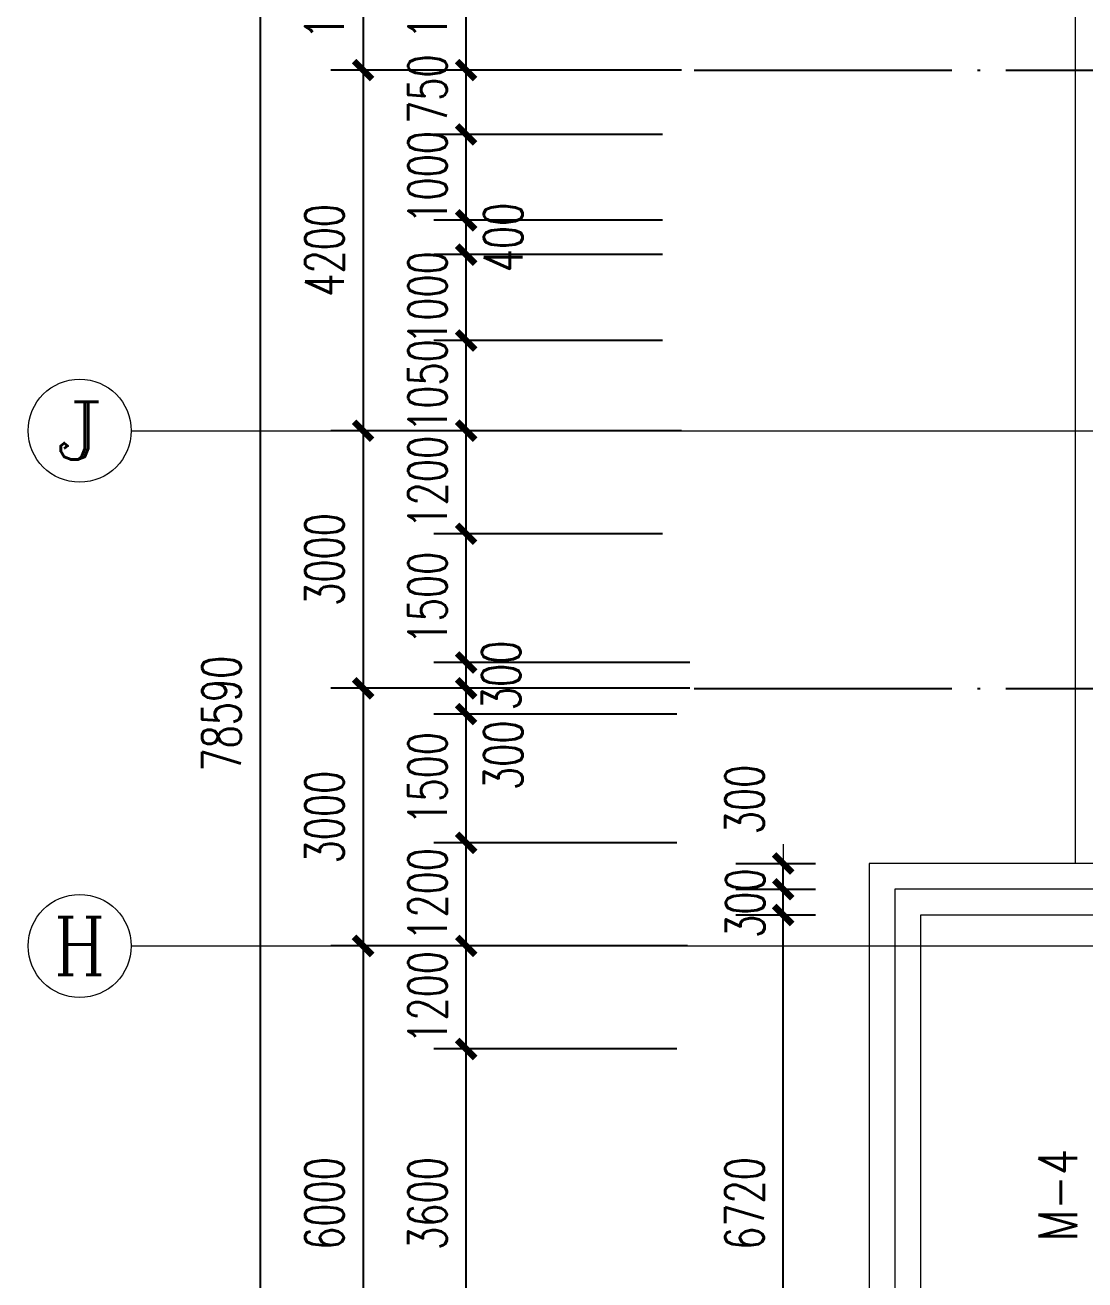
# Model space of a CAD drawing. Extents: x -220435 to 246757, y -381552 to -223577.
# Drawn here: x -151618 to -139276, y -310289 to -295677 of the extents above; entities that cross this region are included whole.
import ezdxf
from ezdxf.enums import TextEntityAlignment as Align

# ---------------------------------------------------------------- set-up
doc = ezdxf.new("R2010")
doc.units = 0
doc.header["$LTSCALE"] = 1500
doc.header["$MEASUREMENT"] = 0
doc.linetypes.add('DOTE', pattern=[2.42, 2, -0.2, 0.02, -0.2])
doc.layers.get('0').update_dxf_attribs({"linetype": 'CONTINUOUS'})
doc.layers.get('DEFPOINTS').update_dxf_attribs({"linetype": 'CONTINUOUS'})
doc.layers.add('AXIS_TEXT', color=7, linetype='CONTINUOUS')
doc.layers.add('DOTE', color=7, linetype='DOTE')
doc.layers.add('PUB_DIM', color=7, linetype='CONTINUOUS', lineweight=0)
doc.layers.add('WINDOW', color=7, linetype='CONTINUOUS', lineweight=0)
doc.styles.add('COMPLEX', font='COMPLEX')
doc.styles.add('DIM_FONT', font='TXT.shx', dxfattribs={"width": 0.7})
doc.styles.add('SIMPLEX', font='SIMPLEX.SHX')
doc.dimstyles.new('AXIS150', dxfattribs={"dimscale": 1.5, "dimtxt": 300, "dimasz": 1, "dimexe": 250, "dimexo": 300, "dimgap": 150, "dimtad": 1, "dimdec": 0, "dimzin": 0, "dimdsep": 46, "dimtxsty": 'DIM_FONT', "dimblk": '_DIMX', "dimcen": 0.09, "dimse1": 1, "dimse2": 1, "dimclrt": 7, "dimadec": 0, "dimazin": 0, "dimtfac": 1, "dimtdec": 0, "dimtix": 1, "dimtmove": 2, "dimatfit": 3, "dimldrblk": '_DIMX', "dimfxl": 1, "dimtolj": 1, "dimtzin": 0, "dimarcsym": 0})
doc.dimstyles.new('DIMA150', dxfattribs={"dimscale": 1.5, "dimtxt": 300, "dimasz": 1, "dimexe": 250, "dimexo": 300, "dimgap": 150, "dimtad": 1, "dimdec": 0, "dimzin": 0, "dimdsep": 46, "dimtxsty": 'DIM_FONT', "dimblk": '_DIMX', "dimcen": 0.09, "dimse1": 1, "dimclrt": 7, "dimadec": 0, "dimazin": 0, "dimtfac": 1, "dimtdec": 0, "dimtix": 1, "dimtmove": 2, "dimatfit": 3, "dimldrblk": '_DIMX', "dimfxl": 1, "dimtolj": 1, "dimtzin": 0, "dimarcsym": 0})
doc.dimstyles.new('DIMN150', dxfattribs={"dimscale": 1.5, "dimtxt": 300, "dimasz": 1, "dimexe": 250, "dimexo": 300, "dimgap": 150, "dimtad": 1, "dimdec": 0, "dimzin": 0, "dimdsep": 46, "dimtxsty": 'DIM_FONT', "dimblk": '_DIMX', "dimcen": 0.09, "dimclrt": 7, "dimadec": 0, "dimazin": 0, "dimtfac": 1, "dimtdec": 0, "dimtix": 1, "dimtmove": 2, "dimatfit": 3, "dimldrblk": '_DIMX', "dimfxl": 1, "dimtolj": 1, "dimtzin": 0, "dimarcsym": 0})

# ---------------------------------------------------------------- blocks, each defined once
blk = doc.blocks.new('_DIMX')
blk.add_line((-150, 0), (150, 0))
at = {"const_width": 50}
blk.add_lwpolyline([(-70, -70), (70, 70)], dxfattribs=at)
blk = doc.blocks.new('*D42')
at = {"layer": 'DEFPOINTS', "color": 0, "lineweight": 20}
for p in [(-143790, -306040), (-142790, -306040), (-143790, -312760)]:
    blk.add_point(p, dxfattribs=at)
at = {"layer": 'PUB_DIM', "color": 0, "lineweight": -2}
for p, q in [((-143340, -306040), (-142415, -306040)), ((-142790, -312759), (-142790, -306042)), ((-143340, -312760), (-142415, -312760))]:
    blk.add_line(p, q, dxfattribs=at)
at = {"layer": 'PUB_DIM', "color": 0, "lineweight": -2, "xscale": 1.5, "yscale": 1.5, "zscale": 1.5}
for p, rotation in [((-142790, -306040), 90), ((-142790, -312760), 270)]:
    blk.add_blockref('_DIMX', p, dxfattribs=dict(at, rotation=rotation))
at = {"layer": 'PUB_DIM', "color": 7, "insert": (-143240, -309400), "char_height": 450, "attachment_point": 5, "rotation": 90, "style": 'DIM_FONT'}
blk.add_mtext('\\A1;6720', dxfattribs=at)
blk = doc.blocks.new('*D43')
at = {"layer": 'DEFPOINTS', "color": 0, "lineweight": 20}
for p in [(-146482, -306400), (-143578, -306400), (-143578, -307600)]:
    blk.add_point(p, dxfattribs=at)
at = {"layer": 'PUB_DIM', "color": 0, "lineweight": -2}
for p, q in [((-144028, -306400), (-146857, -306400)), ((-146482, -306399), (-146482, -306397)), ((-146482, -307600), (-146482, -306400)), ((-146482, -307602), (-146482, -307603))]:
    blk.add_line(p, q, dxfattribs=at)
at = {"layer": 'PUB_DIM', "color": 0, "lineweight": -2, "xscale": 1.5, "yscale": 1.5, "zscale": 1.5}
for p, rotation in [((-146482, -306400), 270), ((-146482, -307600), 90)]:
    blk.add_blockref('_DIMX', p, dxfattribs=dict(at, rotation=rotation))
at = {"layer": 'PUB_DIM', "color": 7, "insert": (-146932, -307000), "char_height": 450, "attachment_point": 5, "rotation": 90, "style": 'DIM_FONT'}
blk.add_mtext('\\A1;1200', dxfattribs=at)
blk = doc.blocks.new('*D44')
at = {"layer": 'DEFPOINTS', "color": 0, "lineweight": 20}
for p in [(-146482, -305200), (-143578, -305200), (-143578, -306400)]:
    blk.add_point(p, dxfattribs=at)
at = {"layer": 'PUB_DIM', "color": 0, "lineweight": -2}
for p, q in [((-144028, -305200), (-146857, -305200)), ((-146482, -305199), (-146482, -305197)), ((-146482, -306400), (-146482, -305200)), ((-146482, -306402), (-146482, -306403))]:
    blk.add_line(p, q, dxfattribs=at)
at = {"layer": 'PUB_DIM', "color": 0, "lineweight": -2, "xscale": 1.5, "yscale": 1.5, "zscale": 1.5}
for p, rotation in [((-146482, -305200), 270), ((-146482, -306400), 90)]:
    blk.add_blockref('_DIMX', p, dxfattribs=dict(at, rotation=rotation))
at = {"layer": 'PUB_DIM', "color": 7, "insert": (-146932, -305800), "char_height": 450, "attachment_point": 5, "rotation": 90, "style": 'DIM_FONT'}
blk.add_mtext('\\A1;1200', dxfattribs=at)
blk = doc.blocks.new('*D45')
at = {"layer": 'DEFPOINTS', "color": 0, "lineweight": 20}
for p in [(-143455, -303400), (-147682, -306400), (-143455, -306400)]:
    blk.add_point(p, dxfattribs=at)
at = {"layer": 'PUB_DIM', "color": 0, "lineweight": -2}
for p, q in [((-147682, -303402), (-147682, -306399)), ((-143905, -306400), (-148057, -306400))]:
    blk.add_line(p, q, dxfattribs=at)
at = {"layer": 'PUB_DIM', "color": 0, "lineweight": -2, "xscale": 1.5, "yscale": 1.5, "zscale": 1.5}
for p, rotation in [((-147682, -303400), 90), ((-147682, -306400), 270)]:
    blk.add_blockref('_DIMX', p, dxfattribs=dict(at, rotation=rotation))
at = {"layer": 'PUB_DIM', "color": 7, "insert": (-148132, -304900), "char_height": 450, "attachment_point": 5, "rotation": 90, "style": 'DIM_FONT'}
blk.add_mtext('\\A1;3000', dxfattribs=at)
blk = doc.blocks.new('*D46')
at = {"layer": 'DEFPOINTS', "color": 0, "lineweight": 20}
for p in [(-139141, -306400), (-147682, -312400), (-139141, -312400)]:
    blk.add_point(p, dxfattribs=at)
at = {"layer": 'PUB_DIM', "color": 0, "lineweight": -2}
for p, q in [((-147682, -306402), (-147682, -312399)), ((-139591, -312400), (-148057, -312400))]:
    blk.add_line(p, q, dxfattribs=at)
at = {"layer": 'PUB_DIM', "color": 0, "lineweight": -2, "xscale": 1.5, "yscale": 1.5, "zscale": 1.5}
for p, rotation in [((-147682, -306400), 90), ((-147682, -312400), 270)]:
    blk.add_blockref('_DIMX', p, dxfattribs=dict(at, rotation=rotation))
at = {"layer": 'PUB_DIM', "color": 7, "insert": (-148132, -309400), "char_height": 450, "attachment_point": 5, "rotation": 90, "style": 'DIM_FONT'}
blk.add_mtext('\\A1;6000', dxfattribs=at)
blk = doc.blocks.new('_AXISO')
blk.add_circle((0, 0), 0.5)
at = {"layer": 'AXIS_TEXT', "style": 'COMPLEX', "width": 1.041667}
blk.add_attdef('A', text='', height=0.56, dxfattribs=at).set_placement((-0.25, -0.28), (0.25, -0.28), align=Align.FIT)
blk = doc.blocks.new('*D47')
at = {"layer": 'DEFPOINTS', "color": 0, "lineweight": 20}
for p in [(-139141, -264400), (-148882, -342990), (-139141, -342990)]:
    blk.add_point(p, dxfattribs=at)
at = {"layer": 'PUB_DIM', "color": 0, "lineweight": -2}
for p, q in [((-148882, -264402), (-148882, -342989)), ((-139591, -342990), (-149257, -342990))]:
    blk.add_line(p, q, dxfattribs=at)
at = {"layer": 'PUB_DIM', "color": 0, "lineweight": -2, "xscale": 1.5, "yscale": 1.5, "zscale": 1.5}
for p, rotation in [((-148882, -264400), 90), ((-148882, -342990), 270)]:
    blk.add_blockref('_DIMX', p, dxfattribs=dict(at, rotation=rotation))
at = {"layer": 'PUB_DIM', "color": 7, "insert": (-149332, -303695), "char_height": 450, "attachment_point": 5, "rotation": 90, "style": 'DIM_FONT'}
blk.add_mtext('\\A1;78590', dxfattribs=at)
blk = doc.blocks.new('*D56')
at = {"layer": 'DEFPOINTS', "color": 0, "lineweight": 20}
for p in [(-146482, -307600), (-143578, -307600), (-143578, -311200)]:
    blk.add_point(p, dxfattribs=at)
at = {"layer": 'PUB_DIM', "color": 0, "lineweight": -2}
for p, q in [((-144028, -307600), (-146857, -307600)), ((-146482, -311199), (-146482, -307602))]:
    blk.add_line(p, q, dxfattribs=at)
at = {"layer": 'PUB_DIM', "color": 0, "lineweight": -2, "xscale": 1.5, "yscale": 1.5, "zscale": 1.5}
for p, rotation in [((-146482, -307600), 90), ((-146482, -311200), 270)]:
    blk.add_blockref('_DIMX', p, dxfattribs=dict(at, rotation=rotation))
at = {"layer": 'PUB_DIM', "color": 7, "insert": (-146932, -309400), "char_height": 450, "attachment_point": 5, "rotation": 90, "style": 'DIM_FONT'}
blk.add_mtext('\\A1;3600', dxfattribs=at)
blk = doc.blocks.new('*D135')
at = {"layer": 'DEFPOINTS', "color": 0, "lineweight": 20}
for p in [(-146482, -296200), (-143747, -296200), (-143747, -296950)]:
    blk.add_point(p, dxfattribs=at)
at = {"layer": 'PUB_DIM', "color": 0, "lineweight": -2}
for p, q in [((-144197, -296200), (-146857, -296200)), ((-146482, -296949), (-146482, -296202))]:
    blk.add_line(p, q, dxfattribs=at)
at = {"layer": 'PUB_DIM', "color": 0, "lineweight": -2, "xscale": 1.5, "yscale": 1.5, "zscale": 1.5}
for p, rotation in [((-146482, -296200), 90), ((-146482, -296950), 270)]:
    blk.add_blockref('_DIMX', p, dxfattribs=dict(at, rotation=rotation))
at = {"layer": 'PUB_DIM', "color": 7, "insert": (-146932, -296423), "char_height": 450, "attachment_point": 5, "rotation": 90, "style": 'DIM_FONT'}
blk.add_mtext('\\A1;750', dxfattribs=at)
blk = doc.blocks.new('*D136')
at = {"layer": 'DEFPOINTS', "color": 0, "lineweight": 20}
for p in [(-146482, -296950), (-143747, -296950), (-143747, -297950)]:
    blk.add_point(p, dxfattribs=at)
at = {"layer": 'PUB_DIM', "color": 0, "lineweight": -2}
for p, q in [((-144197, -296950), (-146857, -296950)), ((-146482, -296949), (-146482, -296947)), ((-146482, -297950), (-146482, -296950)), ((-146482, -297952), (-146482, -297953))]:
    blk.add_line(p, q, dxfattribs=at)
at = {"layer": 'PUB_DIM', "color": 0, "lineweight": -2, "xscale": 1.5, "yscale": 1.5, "zscale": 1.5}
for p, rotation in [((-146482, -296950), 270), ((-146482, -297950), 90)]:
    blk.add_blockref('_DIMX', p, dxfattribs=dict(at, rotation=rotation))
at = {"layer": 'PUB_DIM', "color": 7, "insert": (-146932, -297450), "char_height": 450, "attachment_point": 5, "rotation": 90, "style": 'DIM_FONT'}
blk.add_mtext('\\A1;1000', dxfattribs=at)
blk = doc.blocks.new('*D137')
at = {"layer": 'DEFPOINTS', "color": 0, "lineweight": 20}
for p in [(-146482, -297950), (-143747, -297950), (-143747, -298350)]:
    blk.add_point(p, dxfattribs=at)
at = {"layer": 'PUB_DIM', "color": 0, "lineweight": -2}
for p, q in [((-144197, -297950), (-146857, -297950)), ((-146482, -297949), (-146482, -297947)), ((-146482, -298350), (-146482, -297950)), ((-146482, -298352), (-146482, -298353))]:
    blk.add_line(p, q, dxfattribs=at)
at = {"layer": 'PUB_DIM', "color": 0, "lineweight": -2, "xscale": 1.5, "yscale": 1.5, "zscale": 1.5}
for p, rotation in [((-146482, -297950), 270), ((-146482, -298350), 90)]:
    blk.add_blockref('_DIMX', p, dxfattribs=dict(at, rotation=rotation))
at = {"layer": 'PUB_DIM', "color": 7, "insert": (-146050, -298150), "char_height": 450, "attachment_point": 5, "rotation": 90, "style": 'DIM_FONT'}
blk.add_mtext('\\A1;400', dxfattribs=at)
blk = doc.blocks.new('*D138')
at = {"layer": 'DEFPOINTS', "color": 0, "lineweight": 20}
for p in [(-146482, -298350), (-143747, -298350), (-143747, -299350)]:
    blk.add_point(p, dxfattribs=at)
at = {"layer": 'PUB_DIM', "color": 0, "lineweight": -2}
for p, q in [((-144197, -298350), (-146857, -298350)), ((-146482, -298349), (-146482, -298347)), ((-146482, -299350), (-146482, -298350)), ((-146482, -299352), (-146482, -299353))]:
    blk.add_line(p, q, dxfattribs=at)
at = {"layer": 'PUB_DIM', "color": 0, "lineweight": -2, "xscale": 1.5, "yscale": 1.5, "zscale": 1.5}
for p, rotation in [((-146482, -298350), 270), ((-146482, -299350), 90)]:
    blk.add_blockref('_DIMX', p, dxfattribs=dict(at, rotation=rotation))
at = {"layer": 'PUB_DIM', "color": 7, "insert": (-146932, -298850), "char_height": 450, "attachment_point": 5, "rotation": 90, "style": 'DIM_FONT'}
blk.add_mtext('\\A1;1000', dxfattribs=at)
blk = doc.blocks.new('*D139')
at = {"layer": 'DEFPOINTS', "color": 0, "lineweight": 20}
for p in [(-146482, -299350), (-143747, -299350), (-143747, -300400)]:
    blk.add_point(p, dxfattribs=at)
at = {"layer": 'PUB_DIM', "color": 0, "lineweight": -2}
for p, q in [((-144197, -299350), (-146857, -299350)), ((-146482, -299349), (-146482, -299347)), ((-146482, -300400), (-146482, -299350)), ((-146482, -300402), (-146482, -300403))]:
    blk.add_line(p, q, dxfattribs=at)
at = {"layer": 'PUB_DIM', "color": 0, "lineweight": -2, "xscale": 1.5, "yscale": 1.5, "zscale": 1.5}
for p, rotation in [((-146482, -299350), 270), ((-146482, -300400), 90)]:
    blk.add_blockref('_DIMX', p, dxfattribs=dict(at, rotation=rotation))
at = {"layer": 'PUB_DIM', "color": 7, "insert": (-146932, -299875), "char_height": 450, "attachment_point": 5, "rotation": 90, "style": 'DIM_FONT'}
blk.add_mtext('\\A1;1050', dxfattribs=at)
blk = doc.blocks.new('*D140')
at = {"layer": 'DEFPOINTS', "color": 0, "lineweight": 20}
for p in [(-146482, -294400), (-143747, -294400), (-143747, -296200)]:
    blk.add_point(p, dxfattribs=at)
at = {"layer": 'PUB_DIM', "color": 0, "lineweight": -2}
for p, q in [((-144197, -294400), (-146857, -294400)), ((-146482, -296199), (-146482, -294402))]:
    blk.add_line(p, q, dxfattribs=at)
at = {"layer": 'PUB_DIM', "color": 0, "lineweight": -2, "xscale": 1.5, "yscale": 1.5, "zscale": 1.5}
for p, rotation in [((-146482, -294400), 90), ((-146482, -296200), 270)]:
    blk.add_blockref('_DIMX', p, dxfattribs=dict(at, rotation=rotation))
at = {"layer": 'PUB_DIM', "color": 7, "insert": (-146932, -295300), "char_height": 450, "attachment_point": 5, "rotation": 90, "style": 'DIM_FONT'}
blk.add_mtext('\\A1;1800', dxfattribs=at)
blk = doc.blocks.new('*D141')
at = {"layer": 'DEFPOINTS', "color": 0, "lineweight": 20}
for p in [(-143524, -296200), (-147682, -300400), (-143524, -300400)]:
    blk.add_point(p, dxfattribs=at)
at = {"layer": 'PUB_DIM', "color": 0, "lineweight": -2}
for p, q in [((-147682, -296202), (-147682, -300399)), ((-143974, -300400), (-148057, -300400))]:
    blk.add_line(p, q, dxfattribs=at)
at = {"layer": 'PUB_DIM', "color": 0, "lineweight": -2, "xscale": 1.5, "yscale": 1.5, "zscale": 1.5}
for p, rotation in [((-147682, -296200), 90), ((-147682, -300400), 270)]:
    blk.add_blockref('_DIMX', p, dxfattribs=dict(at, rotation=rotation))
at = {"layer": 'PUB_DIM', "color": 7, "insert": (-148132, -298300), "char_height": 450, "attachment_point": 5, "rotation": 90, "style": 'DIM_FONT'}
blk.add_mtext('\\A1;4200', dxfattribs=at)
blk = doc.blocks.new('*D176')
at = {"layer": 'DEFPOINTS', "color": 0, "lineweight": 20}
for p in [(-146482, -300400), (-143747, -300400), (-143747, -301600)]:
    blk.add_point(p, dxfattribs=at)
at = {"layer": 'PUB_DIM', "color": 0, "lineweight": -2}
for p, q in [((-144197, -300400), (-146857, -300400)), ((-146482, -300399), (-146482, -300397)), ((-146482, -301600), (-146482, -300400)), ((-146482, -301602), (-146482, -301603))]:
    blk.add_line(p, q, dxfattribs=at)
at = {"layer": 'PUB_DIM', "color": 0, "lineweight": -2, "xscale": 1.5, "yscale": 1.5, "zscale": 1.5}
for p, rotation in [((-146482, -300400), 270), ((-146482, -301600), 90)]:
    blk.add_blockref('_DIMX', p, dxfattribs=dict(at, rotation=rotation))
at = {"layer": 'PUB_DIM', "color": 7, "insert": (-146932, -301000), "char_height": 450, "attachment_point": 5, "rotation": 90, "style": 'DIM_FONT'}
blk.add_mtext('\\A1;1200', dxfattribs=at)
blk = doc.blocks.new('*D177')
at = {"layer": 'DEFPOINTS', "color": 0, "lineweight": 20}
for p in [(-146482, -301600), (-143747, -301600), (-143747, -303100)]:
    blk.add_point(p, dxfattribs=at)
at = {"layer": 'PUB_DIM', "color": 0, "lineweight": -2}
for p, q in [((-144197, -301600), (-146857, -301600)), ((-146482, -303099), (-146482, -301602))]:
    blk.add_line(p, q, dxfattribs=at)
at = {"layer": 'PUB_DIM', "color": 0, "lineweight": -2, "xscale": 1.5, "yscale": 1.5, "zscale": 1.5}
for p, rotation in [((-146482, -301600), 90), ((-146482, -303100), 270)]:
    blk.add_blockref('_DIMX', p, dxfattribs=dict(at, rotation=rotation))
at = {"layer": 'PUB_DIM', "color": 7, "insert": (-146932, -302350), "char_height": 450, "attachment_point": 5, "rotation": 90, "style": 'DIM_FONT'}
blk.add_mtext('\\A1;1500', dxfattribs=at)
blk = doc.blocks.new('*D178')
at = {"layer": 'DEFPOINTS', "color": 0, "lineweight": 20}
for p in [(-146482, -303100), (-143428, -303100), (-143428, -303400)]:
    blk.add_point(p, dxfattribs=at)
at = {"layer": 'PUB_DIM', "color": 0, "lineweight": -2}
for p, q in [((-143878, -303100), (-146857, -303100)), ((-146482, -303099), (-146482, -303097)), ((-146482, -303400), (-146482, -303100)), ((-146482, -303402), (-146482, -303403))]:
    blk.add_line(p, q, dxfattribs=at)
at = {"layer": 'PUB_DIM', "color": 0, "lineweight": -2, "xscale": 1.5, "yscale": 1.5, "zscale": 1.5}
for p, rotation in [((-146482, -303100), 270), ((-146482, -303400), 90)]:
    blk.add_blockref('_DIMX', p, dxfattribs=dict(at, rotation=rotation))
at = {"layer": 'PUB_DIM', "color": 7, "insert": (-146074, -303250), "char_height": 450, "attachment_point": 5, "rotation": 90, "style": 'DIM_FONT'}
blk.add_mtext('\\A1;300', dxfattribs=at)
blk = doc.blocks.new('*D179')
at = {"layer": 'DEFPOINTS', "color": 0, "lineweight": 20}
for p in [(-146482, -303400), (-143428, -303400), (-143428, -303700)]:
    blk.add_point(p, dxfattribs=at)
at = {"layer": 'PUB_DIM', "color": 0, "lineweight": -2}
for p, q in [((-143878, -303400), (-146857, -303400)), ((-146482, -303399), (-146482, -303397)), ((-146482, -303700), (-146482, -303400)), ((-146482, -303702), (-146482, -303703))]:
    blk.add_line(p, q, dxfattribs=at)
at = {"layer": 'PUB_DIM', "color": 0, "lineweight": -2, "xscale": 1.5, "yscale": 1.5, "zscale": 1.5}
for p, rotation in [((-146482, -303400), 270), ((-146482, -303700), 90)]:
    blk.add_blockref('_DIMX', p, dxfattribs=dict(at, rotation=rotation))
at = {"layer": 'PUB_DIM', "color": 7, "insert": (-146050, -304180), "char_height": 450, "attachment_point": 5, "rotation": 90, "style": 'DIM_FONT'}
blk.add_mtext('\\A1;300', dxfattribs=at)
blk = doc.blocks.new('*D180')
at = {"layer": 'DEFPOINTS', "color": 0, "lineweight": 20}
for p in [(-146482, -303700), (-143578, -303700), (-143578, -305200)]:
    blk.add_point(p, dxfattribs=at)
at = {"layer": 'PUB_DIM', "color": 0, "lineweight": -2}
for p, q in [((-144028, -303700), (-146857, -303700)), ((-146482, -305199), (-146482, -303702))]:
    blk.add_line(p, q, dxfattribs=at)
at = {"layer": 'PUB_DIM', "color": 0, "lineweight": -2, "xscale": 1.5, "yscale": 1.5, "zscale": 1.5}
for p, rotation in [((-146482, -303700), 90), ((-146482, -305200), 270)]:
    blk.add_blockref('_DIMX', p, dxfattribs=dict(at, rotation=rotation))
at = {"layer": 'PUB_DIM', "color": 7, "insert": (-146932, -304450), "char_height": 450, "attachment_point": 5, "rotation": 90, "style": 'DIM_FONT'}
blk.add_mtext('\\A1;1500', dxfattribs=at)
blk = doc.blocks.new('*D182')
at = {"layer": 'DEFPOINTS', "color": 0, "lineweight": 20}
for p in [(-151618, -294400), (-147682, -296200), (-143524, -296200)]:
    blk.add_point(p, dxfattribs=at)
at = {"layer": 'PUB_DIM', "color": 0, "lineweight": -2}
for p, q in [((-147682, -294402), (-147682, -296199)), ((-143974, -296200), (-148057, -296200))]:
    blk.add_line(p, q, dxfattribs=at)
at = {"layer": 'PUB_DIM', "color": 0, "lineweight": -2, "xscale": 1.5, "yscale": 1.5, "zscale": 1.5}
for p, rotation in [((-147682, -294400), 90), ((-147682, -296200), 270)]:
    blk.add_blockref('_DIMX', p, dxfattribs=dict(at, rotation=rotation))
at = {"layer": 'PUB_DIM', "color": 7, "insert": (-148132, -295300), "char_height": 450, "attachment_point": 5, "rotation": 90, "style": 'DIM_FONT'}
blk.add_mtext('\\A1;1800', dxfattribs=at)
blk = doc.blocks.new('*D188')
at = {"layer": 'DEFPOINTS', "color": 0, "lineweight": 20}
for p in [(-143455, -300400), (-147682, -303400), (-143455, -303400)]:
    blk.add_point(p, dxfattribs=at)
at = {"layer": 'PUB_DIM', "color": 0, "lineweight": -2}
for p, q in [((-147682, -300402), (-147682, -303399)), ((-143905, -303400), (-148057, -303400))]:
    blk.add_line(p, q, dxfattribs=at)
at = {"layer": 'PUB_DIM', "color": 0, "lineweight": -2, "xscale": 1.5, "yscale": 1.5, "zscale": 1.5}
for p, rotation in [((-147682, -300400), 90), ((-147682, -303400), 270)]:
    blk.add_blockref('_DIMX', p, dxfattribs=dict(at, rotation=rotation))
at = {"layer": 'PUB_DIM', "color": 7, "insert": (-148132, -301900), "char_height": 450, "attachment_point": 5, "rotation": 90, "style": 'DIM_FONT'}
blk.add_mtext('\\A1;3000', dxfattribs=at)
blk = doc.blocks.new('*D189')
at = {"layer": 'DEFPOINTS', "color": 0, "lineweight": 20}
for p in [(-143790, -305440), (-142790, -305440), (-143790, -305740)]:
    blk.add_point(p, dxfattribs=at)
at = {"layer": 'PUB_DIM', "color": 0, "lineweight": -2}
for p, q in [((-143340, -305440), (-142415, -305440)), ((-142790, -305439), (-142790, -305437)), ((-142790, -305740), (-142790, -305440)), ((-143340, -305740), (-142415, -305740)), ((-142790, -305742), (-142790, -305743))]:
    blk.add_line(p, q, dxfattribs=at)
at = {"layer": 'PUB_DIM', "color": 0, "lineweight": -2, "xscale": 1.5, "yscale": 1.5, "zscale": 1.5}
for p, rotation in [((-142790, -305440), 270), ((-142790, -305740), 90)]:
    blk.add_blockref('_DIMX', p, dxfattribs=dict(at, rotation=rotation))
at = {"layer": 'PUB_DIM', "color": 7, "insert": (-143240, -304695), "char_height": 450, "attachment_point": 5, "rotation": 90, "style": 'DIM_FONT'}
blk.add_mtext('\\A1;300', dxfattribs=at)
blk = doc.blocks.new('*D190')
at = {"layer": 'DEFPOINTS', "color": 0, "lineweight": 20}
for p in [(-143790, -305740), (-142790, -305740), (-143790, -306040)]:
    blk.add_point(p, dxfattribs=at)
at = {"layer": 'PUB_DIM', "color": 0, "lineweight": -2}
for p, q in [((-142790, -305739), (-142790, -305737)), ((-142790, -306040), (-142790, -305740)), ((-142790, -306042), (-142790, -306043))]:
    blk.add_line(p, q, dxfattribs=at)
at = {"layer": 'PUB_DIM', "color": 0, "lineweight": -2, "xscale": 1.5, "yscale": 1.5, "zscale": 1.5}
for p, rotation in [((-142790, -305740), 270), ((-142790, -306040), 90)]:
    blk.add_blockref('_DIMX', p, dxfattribs=dict(at, rotation=rotation))
at = {"layer": 'PUB_DIM', "color": 7, "insert": (-143232, -305902), "char_height": 450, "attachment_point": 5, "rotation": 90, "style": 'DIM_FONT'}
blk.add_mtext('\\A1;300', dxfattribs=at)
blk = doc.blocks.new('*D285')
at = {"layer": 'DEFPOINTS', "color": 0, "lineweight": 20}
for p in [(-139141, -264400), (-148882, -342990), (-139141, -342990)]:
    blk.add_point(p, dxfattribs=at)
at = {"layer": 'PUB_DIM', "color": 0, "lineweight": -2}
for p, q in [((-148882, -264402), (-148882, -342989)), ((-139591, -342990), (-149257, -342990))]:
    blk.add_line(p, q, dxfattribs=at)
at = {"layer": 'PUB_DIM', "color": 0, "lineweight": -2, "xscale": 1.5, "yscale": 1.5, "zscale": 1.5}
for p, rotation in [((-148882, -264400), 90), ((-148882, -342990), 270)]:
    blk.add_blockref('_DIMX', p, dxfattribs=dict(at, rotation=rotation))
at = {"layer": 'PUB_DIM', "color": 7, "insert": (-149332, -303695), "char_height": 450, "attachment_point": 5, "rotation": 90, "style": 'DIM_FONT'}
blk.add_mtext('\\A1;78590', dxfattribs=at)
blk = doc.blocks.new('*D286')
at = {"layer": 'DEFPOINTS', "color": 0, "lineweight": 20}
for p in [(-146482, -303700), (-143578, -303700), (-143578, -305200)]:
    blk.add_point(p, dxfattribs=at)
at = {"layer": 'PUB_DIM', "color": 0, "lineweight": -2}
for p, q in [((-144028, -303700), (-146857, -303700)), ((-146482, -305199), (-146482, -303702))]:
    blk.add_line(p, q, dxfattribs=at)
at = {"layer": 'PUB_DIM', "color": 0, "lineweight": -2, "xscale": 1.5, "yscale": 1.5, "zscale": 1.5}
for p, rotation in [((-146482, -303700), 90), ((-146482, -305200), 270)]:
    blk.add_blockref('_DIMX', p, dxfattribs=dict(at, rotation=rotation))
at = {"layer": 'PUB_DIM', "color": 7, "insert": (-146932, -304450), "char_height": 450, "attachment_point": 5, "rotation": 90, "style": 'DIM_FONT'}
blk.add_mtext('\\A1;1500', dxfattribs=at)
blk = doc.blocks.new('*D287')
at = {"layer": 'DEFPOINTS', "color": 0, "lineweight": 20}
for p in [(-146482, -303400), (-143428, -303400), (-143428, -303700)]:
    blk.add_point(p, dxfattribs=at)
at = {"layer": 'PUB_DIM', "color": 0, "lineweight": -2}
for p, q in [((-143878, -303400), (-146857, -303400)), ((-146482, -303399), (-146482, -303397)), ((-146482, -303700), (-146482, -303400)), ((-146482, -303702), (-146482, -303703))]:
    blk.add_line(p, q, dxfattribs=at)
at = {"layer": 'PUB_DIM', "color": 0, "lineweight": -2, "xscale": 1.5, "yscale": 1.5, "zscale": 1.5}
for p, rotation in [((-146482, -303400), 270), ((-146482, -303700), 90)]:
    blk.add_blockref('_DIMX', p, dxfattribs=dict(at, rotation=rotation))
at = {"layer": 'PUB_DIM', "color": 7, "insert": (-146050, -304180), "char_height": 450, "attachment_point": 5, "rotation": 90, "style": 'DIM_FONT'}
blk.add_mtext('\\A1;300', dxfattribs=at)
blk = doc.blocks.new('*D288')
at = {"layer": 'DEFPOINTS', "color": 0, "lineweight": 20}
for p in [(-143455, -303400), (-147682, -306400), (-143455, -306400)]:
    blk.add_point(p, dxfattribs=at)
at = {"layer": 'PUB_DIM', "color": 0, "lineweight": -2}
for p, q in [((-147682, -303402), (-147682, -306399)), ((-143905, -306400), (-148057, -306400))]:
    blk.add_line(p, q, dxfattribs=at)
at = {"layer": 'PUB_DIM', "color": 0, "lineweight": -2, "xscale": 1.5, "yscale": 1.5, "zscale": 1.5}
for p, rotation in [((-147682, -303400), 90), ((-147682, -306400), 270)]:
    blk.add_blockref('_DIMX', p, dxfattribs=dict(at, rotation=rotation))
at = {"layer": 'PUB_DIM', "color": 7, "insert": (-148132, -304900), "char_height": 450, "attachment_point": 5, "rotation": 90, "style": 'DIM_FONT'}
blk.add_mtext('\\A1;3000', dxfattribs=at)
blk = doc.blocks.new('*D289')
at = {"layer": 'DEFPOINTS', "color": 0, "lineweight": 20}
for p in [(-139141, -306400), (-147682, -312400), (-139141, -312400)]:
    blk.add_point(p, dxfattribs=at)
at = {"layer": 'PUB_DIM', "color": 0, "lineweight": -2}
for p, q in [((-147682, -306402), (-147682, -312399)), ((-139591, -312400), (-148057, -312400))]:
    blk.add_line(p, q, dxfattribs=at)
at = {"layer": 'PUB_DIM', "color": 0, "lineweight": -2, "xscale": 1.5, "yscale": 1.5, "zscale": 1.5}
for p, rotation in [((-147682, -306400), 90), ((-147682, -312400), 270)]:
    blk.add_blockref('_DIMX', p, dxfattribs=dict(at, rotation=rotation))
at = {"layer": 'PUB_DIM', "color": 7, "insert": (-148132, -309400), "char_height": 450, "attachment_point": 5, "rotation": 90, "style": 'DIM_FONT'}
blk.add_mtext('\\A1;6000', dxfattribs=at)
blk = doc.blocks.new('*D290')
at = {"layer": 'DEFPOINTS', "color": 0, "lineweight": 20}
for p in [(-146482, -307600), (-143578, -307600), (-143578, -311200)]:
    blk.add_point(p, dxfattribs=at)
at = {"layer": 'PUB_DIM', "color": 0, "lineweight": -2}
for p, q in [((-144028, -307600), (-146857, -307600)), ((-146482, -311199), (-146482, -307602))]:
    blk.add_line(p, q, dxfattribs=at)
at = {"layer": 'PUB_DIM', "color": 0, "lineweight": -2, "xscale": 1.5, "yscale": 1.5, "zscale": 1.5}
for p, rotation in [((-146482, -307600), 90), ((-146482, -311200), 270)]:
    blk.add_blockref('_DIMX', p, dxfattribs=dict(at, rotation=rotation))
at = {"layer": 'PUB_DIM', "color": 7, "insert": (-146932, -309400), "char_height": 450, "attachment_point": 5, "rotation": 90, "style": 'DIM_FONT'}
blk.add_mtext('\\A1;3600', dxfattribs=at)
blk = doc.blocks.new('*D291')
at = {"layer": 'DEFPOINTS', "color": 0, "lineweight": 20}
for p in [(-143790, -306040), (-142790, -306040), (-143790, -312760)]:
    blk.add_point(p, dxfattribs=at)
at = {"layer": 'PUB_DIM', "color": 0, "lineweight": -2}
for p, q in [((-143340, -306040), (-142415, -306040)), ((-142790, -312759), (-142790, -306042)), ((-143340, -312760), (-142415, -312760))]:
    blk.add_line(p, q, dxfattribs=at)
at = {"layer": 'PUB_DIM', "color": 0, "lineweight": -2, "xscale": 1.5, "yscale": 1.5, "zscale": 1.5}
for p, rotation in [((-142790, -306040), 90), ((-142790, -312760), 270)]:
    blk.add_blockref('_DIMX', p, dxfattribs=dict(at, rotation=rotation))
at = {"layer": 'PUB_DIM', "color": 7, "insert": (-143240, -309400), "char_height": 450, "attachment_point": 5, "rotation": 90, "style": 'DIM_FONT'}
blk.add_mtext('\\A1;6720', dxfattribs=at)
blk = doc.blocks.new('*D292')
at = {"layer": 'DEFPOINTS', "color": 0, "lineweight": 20}
for p in [(-146482, -305200), (-143578, -305200), (-143578, -306400)]:
    blk.add_point(p, dxfattribs=at)
at = {"layer": 'PUB_DIM', "color": 0, "lineweight": -2}
for p, q in [((-144028, -305200), (-146857, -305200)), ((-146482, -305199), (-146482, -305197)), ((-146482, -306400), (-146482, -305200)), ((-146482, -306402), (-146482, -306403))]:
    blk.add_line(p, q, dxfattribs=at)
at = {"layer": 'PUB_DIM', "color": 0, "lineweight": -2, "xscale": 1.5, "yscale": 1.5, "zscale": 1.5}
for p, rotation in [((-146482, -305200), 270), ((-146482, -306400), 90)]:
    blk.add_blockref('_DIMX', p, dxfattribs=dict(at, rotation=rotation))
at = {"layer": 'PUB_DIM', "color": 7, "insert": (-146932, -305800), "char_height": 450, "attachment_point": 5, "rotation": 90, "style": 'DIM_FONT'}
blk.add_mtext('\\A1;1200', dxfattribs=at)
blk = doc.blocks.new('*D293')
at = {"layer": 'DEFPOINTS', "color": 0, "lineweight": 20}
for p in [(-146482, -306400), (-143578, -306400), (-143578, -307600)]:
    blk.add_point(p, dxfattribs=at)
at = {"layer": 'PUB_DIM', "color": 0, "lineweight": -2}
for p, q in [((-144028, -306400), (-146857, -306400)), ((-146482, -306399), (-146482, -306397)), ((-146482, -307600), (-146482, -306400)), ((-146482, -307602), (-146482, -307603))]:
    blk.add_line(p, q, dxfattribs=at)
at = {"layer": 'PUB_DIM', "color": 0, "lineweight": -2, "xscale": 1.5, "yscale": 1.5, "zscale": 1.5}
for p, rotation in [((-146482, -306400), 270), ((-146482, -307600), 90)]:
    blk.add_blockref('_DIMX', p, dxfattribs=dict(at, rotation=rotation))
at = {"layer": 'PUB_DIM', "color": 7, "insert": (-146932, -307000), "char_height": 450, "attachment_point": 5, "rotation": 90, "style": 'DIM_FONT'}
blk.add_mtext('\\A1;1200', dxfattribs=at)
blk = doc.blocks.new('*D294')
at = {"layer": 'DEFPOINTS', "color": 0, "lineweight": 20}
for p in [(-143790, -305740), (-142790, -305740), (-143790, -306040)]:
    blk.add_point(p, dxfattribs=at)
at = {"layer": 'PUB_DIM', "color": 0, "lineweight": -2}
for p, q in [((-142790, -305739), (-142790, -305737)), ((-142790, -306040), (-142790, -305740)), ((-142790, -306042), (-142790, -306043))]:
    blk.add_line(p, q, dxfattribs=at)
at = {"layer": 'PUB_DIM', "color": 0, "lineweight": -2, "xscale": 1.5, "yscale": 1.5, "zscale": 1.5}
for p, rotation in [((-142790, -305740), 270), ((-142790, -306040), 90)]:
    blk.add_blockref('_DIMX', p, dxfattribs=dict(at, rotation=rotation))
at = {"layer": 'PUB_DIM', "color": 7, "insert": (-143232, -305902), "char_height": 450, "attachment_point": 5, "rotation": 90, "style": 'DIM_FONT'}
blk.add_mtext('\\A1;300', dxfattribs=at)
blk = doc.blocks.new('*D295')
at = {"layer": 'DEFPOINTS', "color": 0, "lineweight": 20}
for p in [(-143790, -305440), (-142790, -305440), (-143790, -305740)]:
    blk.add_point(p, dxfattribs=at)
at = {"layer": 'PUB_DIM', "color": 0, "lineweight": -2}
for p, q in [((-143340, -305440), (-142415, -305440)), ((-142790, -305439), (-142790, -305437)), ((-142790, -305740), (-142790, -305440)), ((-143340, -305740), (-142415, -305740)), ((-142790, -305742), (-142790, -305743))]:
    blk.add_line(p, q, dxfattribs=at)
at = {"layer": 'PUB_DIM', "color": 0, "lineweight": -2, "xscale": 1.5, "yscale": 1.5, "zscale": 1.5}
for p, rotation in [((-142790, -305440), 270), ((-142790, -305740), 90)]:
    blk.add_blockref('_DIMX', p, dxfattribs=dict(at, rotation=rotation))
at = {"layer": 'PUB_DIM', "color": 7, "insert": (-143240, -304695), "char_height": 450, "attachment_point": 5, "rotation": 90, "style": 'DIM_FONT'}
blk.add_mtext('\\A1;300', dxfattribs=at)
blk = doc.blocks.new('*D296')
at = {"layer": 'DEFPOINTS', "color": 0, "lineweight": 20}
for p in [(-143524, -296200), (-147682, -300400), (-143524, -300400)]:
    blk.add_point(p, dxfattribs=at)
at = {"layer": 'PUB_DIM', "color": 0, "lineweight": -2}
for p, q in [((-147682, -296202), (-147682, -300399)), ((-143974, -300400), (-148057, -300400))]:
    blk.add_line(p, q, dxfattribs=at)
at = {"layer": 'PUB_DIM', "color": 0, "lineweight": -2, "xscale": 1.5, "yscale": 1.5, "zscale": 1.5}
for p, rotation in [((-147682, -296200), 90), ((-147682, -300400), 270)]:
    blk.add_blockref('_DIMX', p, dxfattribs=dict(at, rotation=rotation))
at = {"layer": 'PUB_DIM', "color": 7, "insert": (-148132, -298300), "char_height": 450, "attachment_point": 5, "rotation": 90, "style": 'DIM_FONT'}
blk.add_mtext('\\A1;4200', dxfattribs=at)
blk = doc.blocks.new('*D297')
at = {"layer": 'DEFPOINTS', "color": 0, "lineweight": 20}
for p in [(-146482, -298350), (-143747, -298350), (-143747, -299350)]:
    blk.add_point(p, dxfattribs=at)
at = {"layer": 'PUB_DIM', "color": 0, "lineweight": -2}
for p, q in [((-144197, -298350), (-146857, -298350)), ((-146482, -298349), (-146482, -298347)), ((-146482, -299350), (-146482, -298350)), ((-146482, -299352), (-146482, -299353))]:
    blk.add_line(p, q, dxfattribs=at)
at = {"layer": 'PUB_DIM', "color": 0, "lineweight": -2, "xscale": 1.5, "yscale": 1.5, "zscale": 1.5}
for p, rotation in [((-146482, -298350), 270), ((-146482, -299350), 90)]:
    blk.add_blockref('_DIMX', p, dxfattribs=dict(at, rotation=rotation))
at = {"layer": 'PUB_DIM', "color": 7, "insert": (-146932, -298850), "char_height": 450, "attachment_point": 5, "rotation": 90, "style": 'DIM_FONT'}
blk.add_mtext('\\A1;1000', dxfattribs=at)
blk = doc.blocks.new('*D298')
at = {"layer": 'DEFPOINTS', "color": 0, "lineweight": 20}
for p in [(-143455, -300400), (-147682, -303400), (-143455, -303400)]:
    blk.add_point(p, dxfattribs=at)
at = {"layer": 'PUB_DIM', "color": 0, "lineweight": -2}
for p, q in [((-147682, -300402), (-147682, -303399)), ((-143905, -303400), (-148057, -303400))]:
    blk.add_line(p, q, dxfattribs=at)
at = {"layer": 'PUB_DIM', "color": 0, "lineweight": -2, "xscale": 1.5, "yscale": 1.5, "zscale": 1.5}
for p, rotation in [((-147682, -300400), 90), ((-147682, -303400), 270)]:
    blk.add_blockref('_DIMX', p, dxfattribs=dict(at, rotation=rotation))
at = {"layer": 'PUB_DIM', "color": 7, "insert": (-148132, -301900), "char_height": 450, "attachment_point": 5, "rotation": 90, "style": 'DIM_FONT'}
blk.add_mtext('\\A1;3000', dxfattribs=at)
blk = doc.blocks.new('*D299')
at = {"layer": 'DEFPOINTS', "color": 0, "lineweight": 20}
for p in [(-146482, -303100), (-143428, -303100), (-143428, -303400)]:
    blk.add_point(p, dxfattribs=at)
at = {"layer": 'PUB_DIM', "color": 0, "lineweight": -2}
for p, q in [((-143878, -303100), (-146857, -303100)), ((-146482, -303099), (-146482, -303097)), ((-146482, -303400), (-146482, -303100)), ((-146482, -303402), (-146482, -303403))]:
    blk.add_line(p, q, dxfattribs=at)
at = {"layer": 'PUB_DIM', "color": 0, "lineweight": -2, "xscale": 1.5, "yscale": 1.5, "zscale": 1.5}
for p, rotation in [((-146482, -303100), 270), ((-146482, -303400), 90)]:
    blk.add_blockref('_DIMX', p, dxfattribs=dict(at, rotation=rotation))
at = {"layer": 'PUB_DIM', "color": 7, "insert": (-146074, -303250), "char_height": 450, "attachment_point": 5, "rotation": 90, "style": 'DIM_FONT'}
blk.add_mtext('\\A1;300', dxfattribs=at)
blk = doc.blocks.new('*D300')
at = {"layer": 'DEFPOINTS', "color": 0, "lineweight": 20}
for p in [(-146482, -301600), (-143747, -301600), (-143747, -303100)]:
    blk.add_point(p, dxfattribs=at)
at = {"layer": 'PUB_DIM', "color": 0, "lineweight": -2}
for p, q in [((-144197, -301600), (-146857, -301600)), ((-146482, -303099), (-146482, -301602))]:
    blk.add_line(p, q, dxfattribs=at)
at = {"layer": 'PUB_DIM', "color": 0, "lineweight": -2, "xscale": 1.5, "yscale": 1.5, "zscale": 1.5}
for p, rotation in [((-146482, -301600), 90), ((-146482, -303100), 270)]:
    blk.add_blockref('_DIMX', p, dxfattribs=dict(at, rotation=rotation))
at = {"layer": 'PUB_DIM', "color": 7, "insert": (-146932, -302350), "char_height": 450, "attachment_point": 5, "rotation": 90, "style": 'DIM_FONT'}
blk.add_mtext('\\A1;1500', dxfattribs=at)
blk = doc.blocks.new('*D301')
at = {"layer": 'DEFPOINTS', "color": 0, "lineweight": 20}
for p in [(-146482, -300400), (-143747, -300400), (-143747, -301600)]:
    blk.add_point(p, dxfattribs=at)
at = {"layer": 'PUB_DIM', "color": 0, "lineweight": -2}
for p, q in [((-144197, -300400), (-146857, -300400)), ((-146482, -300399), (-146482, -300397)), ((-146482, -301600), (-146482, -300400)), ((-146482, -301602), (-146482, -301603))]:
    blk.add_line(p, q, dxfattribs=at)
at = {"layer": 'PUB_DIM', "color": 0, "lineweight": -2, "xscale": 1.5, "yscale": 1.5, "zscale": 1.5}
for p, rotation in [((-146482, -300400), 270), ((-146482, -301600), 90)]:
    blk.add_blockref('_DIMX', p, dxfattribs=dict(at, rotation=rotation))
at = {"layer": 'PUB_DIM', "color": 7, "insert": (-146932, -301000), "char_height": 450, "attachment_point": 5, "rotation": 90, "style": 'DIM_FONT'}
blk.add_mtext('\\A1;1200', dxfattribs=at)
blk = doc.blocks.new('*D302')
at = {"layer": 'DEFPOINTS', "color": 0, "lineweight": 20}
for p in [(-146482, -299350), (-143747, -299350), (-143747, -300400)]:
    blk.add_point(p, dxfattribs=at)
at = {"layer": 'PUB_DIM', "color": 0, "lineweight": -2}
for p, q in [((-144197, -299350), (-146857, -299350)), ((-146482, -299349), (-146482, -299347)), ((-146482, -300400), (-146482, -299350)), ((-146482, -300402), (-146482, -300403))]:
    blk.add_line(p, q, dxfattribs=at)
at = {"layer": 'PUB_DIM', "color": 0, "lineweight": -2, "xscale": 1.5, "yscale": 1.5, "zscale": 1.5}
for p, rotation in [((-146482, -299350), 270), ((-146482, -300400), 90)]:
    blk.add_blockref('_DIMX', p, dxfattribs=dict(at, rotation=rotation))
at = {"layer": 'PUB_DIM', "color": 7, "insert": (-146932, -299875), "char_height": 450, "attachment_point": 5, "rotation": 90, "style": 'DIM_FONT'}
blk.add_mtext('\\A1;1050', dxfattribs=at)

msp = doc.modelspace()

# ---------------------------------------------------------------- linework, layer by layer
at = {"layer": 'DOTE'}
for p, q in [((-143827.9, -296200.4), (-120140.7, -296200.4)), ((-143826.8, -303400.4), (-134240.7, -303400.4)), ((-143826.8, -303400.4), (-134240.7, -303400.4))]:
    msp.add_line(p, q, dxfattribs=at)
at = {"layer": 'PUB_DIM'}
for p, q in [((-150382.4, -300400.4), (-139140.7, -300400.4)), ((-150382.4, -300400.4), (-139140.7, -300400.4)), ((-150382.4, -306400.4), (-139140.7, -306400.4)), ((-150382.4, -306400.4), (-139140.7, -306400.4))]:
    msp.add_line(p, q, dxfattribs=at)
at = {"layer": 'WINDOW'}
for p, q in [((-139390.7, -266900.6), (-139390.7, -305440.1)), ((-139390.7, -266900.6), (-139390.7, -305440.1)), ((-141790.3, -305440.1), (-141790.3, -313360.4)), ((-138510.7, -305440.1), (-141790.3, -305440.1)), ((-138510.7, -305440.1), (-141790.3, -305440.1)), ((-141790.3, -305440.1), (-141790.3, -313360.4)), ((-141490.3, -305740.1), (-141490.3, -313060.4)), ((-138510.7, -305740.1), (-141490.3, -305740.1)), ((-138510.7, -305740.1), (-141490.3, -305740.1)), ((-141490.3, -305740.1), (-141490.3, -313060.4)), ((-141190.3, -306040.1), (-141190.3, -312760.4)), ((-138510.7, -306040.1), (-141190.3, -306040.1)), ((-138510.7, -306040.1), (-141190.3, -306040.1)), ((-141190.3, -306040.1), (-141190.3, -312760.4))]:
    msp.add_line(p, q, dxfattribs=at)

# ---------------------------------------------------------------- block references
at = {"layer": 'PUB_DIM'}
ref = msp.add_blockref('_AXISO', (-150982.4, -300400.4), dxfattribs=dict(at, xscale=1200, yscale=1200, zscale=1200))
ref.add_attrib('A', 'J', dxfattribs={"layer": 'AXIS_TEXT', "height": 672, "style": 'COMPLEX', "width": 1.704545}).set_placement((-151282.4, -300736.4), (-150682.4, -300736.4), align=Align.FIT)
ref = msp.add_blockref('_AXISO', (-150982.4, -300400.4), dxfattribs=dict(at, xscale=1200, yscale=1200, zscale=1200))
ref.add_attrib('A', 'J', dxfattribs={"layer": 'AXIS_TEXT', "height": 672, "style": 'COMPLEX', "width": 1.704545}).set_placement((-151282.4, -300736.4), (-150682.4, -300736.4), align=Align.FIT)
ref = msp.add_blockref('_AXISO', (-150982.4, -306400.4), dxfattribs=dict(at, xscale=1200, yscale=1200, zscale=1200))
ref.add_attrib('A', 'H', dxfattribs={"layer": 'AXIS_TEXT', "height": 672, "style": 'COMPLEX', "width": 0.9375}).set_placement((-151282.4, -306736.4), (-150682.4, -306736.4), align=Align.FIT)
ref = msp.add_blockref('_AXISO', (-150982.4, -306400.4), dxfattribs=dict(at, xscale=1200, yscale=1200, zscale=1200))
ref.add_attrib('A', 'H', dxfattribs={"layer": 'AXIS_TEXT', "height": 672, "style": 'COMPLEX', "width": 0.9375}).set_placement((-151282.4, -306736.4), (-150682.4, -306736.4), align=Align.FIT)

# ---------------------------------------------------------------- texts
at = {"layer": 'WINDOW', "style": 'SIMPLEX', "width": 0.8}
msp.add_text('M-4', height=450, rotation=90, dxfattribs=at).set_placement((-139364.9, -309841.9))

# ---------------------------------------------------------------- dimensions: what is measured, and where the dimension line sits
at = {"layer": 'PUB_DIM'}
for p1, p2, distance, dimstyle, picture, middle in [((-139140.7, -264400.4), (-139140.7, -342990.4), -9741.7, 'DIMA150', '*D47', (-149332.4, -303695.4)), ((-139140.7, -264400.4), (-139140.7, -342990.4), -9741.7, 'DIMA150', '*D285', (-149332.4, -303695.4)), ((-143746.9, -296200.4), (-143746.9, -294400.4), 2735.6, 'DIMA150', '*D140', (-146932.4, -295300.4)), ((-143746.9, -297950.4), (-143746.9, -296950.4), 2735.6, 'DIMA150', '*D136', (-146932.4, -297450.4)), ((-143746.9, -299350.4), (-143746.9, -298350.4), 2735.6, 'DIMA150', '*D138', (-146932.4, -298850.4)), ((-143746.9, -299350.4), (-143746.9, -298350.4), 2735.6, 'DIMA150', '*D297', (-146932.4, -298850.4)), ((-143746.9, -300400.4), (-143746.9, -299350.4), 2735.6, 'DIMA150', '*D139', (-146932.4, -299875.4)), ((-143746.9, -300400.4), (-143746.9, -299350.4), 2735.6, 'DIMA150', '*D302', (-146932.4, -299875.4)), ((-143746.9, -301600.4), (-143746.9, -300400.4), 2735.6, 'DIMA150', '*D176', (-146932.4, -301000.4)), ((-143746.9, -301600.4), (-143746.9, -300400.4), 2735.6, 'DIMA150', '*D301', (-146932.4, -301000.4)), ((-143746.9, -303100.4), (-143746.9, -301600.4), 2735.6, 'DIMA150', '*D177', (-146932.4, -302350.4)), ((-143746.9, -303100.4), (-143746.9, -301600.4), 2735.6, 'DIMA150', '*D300', (-146932.4, -302350.4)), ((-143577.7, -305200.4), (-143577.7, -303700.4), 2904.7, 'DIMA150', '*D180', (-146932.4, -304450.4)), ((-143577.7, -305200.4), (-143577.7, -303700.4), 2904.7, 'DIMA150', '*D286', (-146932.4, -304450.4)), ((-143577.7, -306400.4), (-143577.7, -305200.4), 2904.7, 'DIMA150', '*D44', (-146932.4, -305800.4)), ((-143577.7, -306400.4), (-143577.7, -305200.4), 2904.7, 'DIMA150', '*D292', (-146932.4, -305800.4)), ((-143789.7, -312760.4), (-143789.7, -306040.1), -1000, 'DIMN150', '*D42', (-143239.7, -309400.3)), ((-143789.7, -312760.4), (-143789.7, -306040.1), -1000, 'DIMN150', '*D291', (-143239.7, -309400.3)), ((-143577.7, -307600.4), (-143577.7, -306400.4), 2904.7, 'DIMA150', '*D43', (-146932.4, -307000.4)), ((-143577.7, -307600.4), (-143577.7, -306400.4), 2904.7, 'DIMA150', '*D293', (-146932.4, -307000.4)), ((-143577.7, -311200.4), (-143577.7, -307600.4), 2904.7, 'DIMA150', '*D56', (-146932.4, -309400.4)), ((-143577.7, -311200.4), (-143577.7, -307600.4), 2904.7, 'DIMA150', '*D290', (-146932.4, -309400.4))]:
    dim = msp.add_aligned_dim(p1=p1, p2=p2, distance=distance, dimstyle=dimstyle, dxfattribs=at)
    dim.commit()
    dim.dimension.update_dxf_attribs({"geometry": picture, "text_midpoint": middle})
for base, p1, p2, picture, middle in [((-147682.4, -296200.4), (-151618, -294400.4), (-143524, -296200.4), '*D182', (-148132.4, -295300.4)), ((-147682.4, -300400.4), (-143524, -296200.4), (-143524, -300400.4), '*D141', (-148132.4, -298300.4)), ((-147682.4, -300400.4), (-143524, -296200.4), (-143524, -300400.4), '*D296', (-148132.4, -298300.4)), ((-147682.4, -303400.4), (-143454.8, -300400.4), (-143454.8, -303400.4), '*D188', (-148132.4, -301900.4)), ((-147682.4, -303400.4), (-143454.8, -300400.4), (-143454.8, -303400.4), '*D298', (-148132.4, -301900.4)), ((-147682.4, -306400.4), (-143454.8, -303400.4), (-143454.8, -306400.4), '*D45', (-148132.4, -304900.4)), ((-147682.4, -306400.4), (-143454.8, -303400.4), (-143454.8, -306400.4), '*D288', (-148132.4, -304900.4)), ((-147682.4, -312400.4), (-139140.7, -306400.4), (-139140.7, -312400.4), '*D46', (-148132.4, -309400.4)), ((-147682.4, -312400.4), (-139140.7, -306400.4), (-139140.7, -312400.4), '*D289', (-148132.4, -309400.4))]:
    dim = msp.add_linear_dim(base=base, p1=p1, p2=p2, angle=90, dimstyle='DIMA150', dxfattribs=at)
    dim.commit()
    dim.dimension.update_dxf_attribs({"geometry": picture, "text_midpoint": middle})
for base, p1, p2, dimstyle, picture, middle in [((-146482.4, -296200.4), (-143746.9, -296950.4), (-143746.9, -296200.4), 'DIMA150', '*D135', (-146932.4, -296423.4)), ((-146482.4, -297950.4), (-143746.9, -298350.4), (-143746.9, -297950.4), 'DIMA150', '*D137', (-146050.4, -298150.4)), ((-146482.4, -303100.4), (-143427.7, -303400.4), (-143427.7, -303100.4), 'DIMA150', '*D178', (-146073.9, -303250.4)), ((-146482.4, -303100.4), (-143427.7, -303400.4), (-143427.7, -303100.4), 'DIMA150', '*D299', (-146073.9, -303250.4)), ((-146482.4, -303400.4), (-143427.7, -303700.4), (-143427.7, -303400.4), 'DIMA150', '*D179', (-146050.4, -304179.6)), ((-146482.4, -303400.4), (-143427.7, -303700.4), (-143427.7, -303400.4), 'DIMA150', '*D287', (-146050.4, -304179.6)), ((-142789.7, -305440.1), (-143789.7, -305740.1), (-143789.7, -305440.1), 'DIMN150', '*D189', (-143239.7, -304694.6)), ((-142789.7, -305440.1), (-143789.7, -305740.1), (-143789.7, -305440.1), 'DIMN150', '*D295', (-143239.7, -304694.6)), ((-142789.7, -305740.1), (-143789.7, -306040.1), (-143789.7, -305740.1), 'AXIS150', '*D190', (-143232.3, -305902.1)), ((-142789.7, -305740.1), (-143789.7, -306040.1), (-143789.7, -305740.1), 'AXIS150', '*D294', (-143232.3, -305902.1))]:
    dim = msp.add_linear_dim(base=base, p1=p1, p2=p2, angle=90, dimstyle=dimstyle, dxfattribs=at)
    dim.commit()
    dim.dimension.update_dxf_attribs({"geometry": picture, "text_midpoint": middle, "dimtype": 161})

doc.saveas('drawing.dxf')
